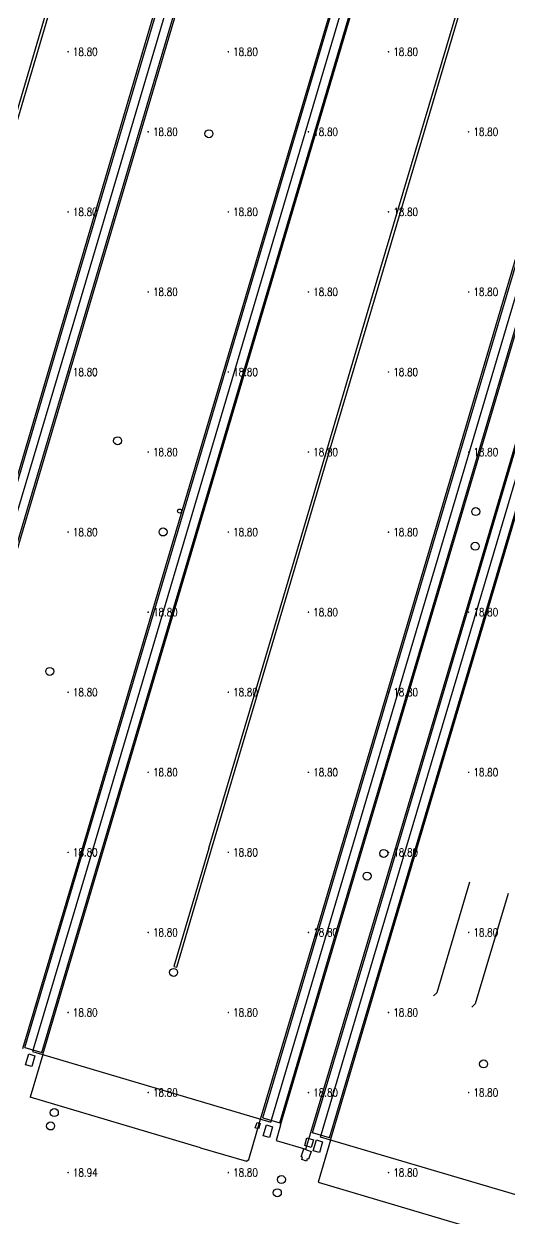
# Model space of a CAD drawing. Extents: x 404846 to 408477, y 3390929 to 3392894.
# Drawn here: x 405675.8 to 405736.4, y 3391838.7 to 3391987.9 of the extents above; entities that cross this region are included whole.
import ezdxf
from ezdxf.enums import TextEntityAlignment as Align

# ---------------------------------------------------------------- set-up
doc = ezdxf.new("R2010")
doc.units = 0
doc.header["$LTSCALE"] = 0.5
doc.layers.get('0').update_dxf_attribs({"linetype": 'CONTINUOUS'})
for name, color, linetype in [('3221', 6, 'CONTINUOUS'), ('FZTZ', 7, 'CONTINUOUS'), ('GCD', 1, 'CONTINUOUS'), ('GXYZ', 2, 'CONTINUOUS'), ('SXSS', 5, 'CONTINUOUS'), ('ZBTZ', 3, 'CONTINUOUS')]:
    doc.layers.add(name, color=color, linetype=linetype)
doc.styles.add('HZ', font='rs.shx', dxfattribs={"width": 0.8, "bigfont": 'hztxt.shx'})
doc.linetypes.add('1161', pattern='A,0,[149,AAA.SHX,S=0.15,R=0,X=0,Y=0],-1.6', length=1.6)

# ---------------------------------------------------------------- blocks, each defined once
blk = doc.blocks.new('GC200')
at = {"linetype": 'Continuous', "const_width": 0.2, "flags": 128}
blk.add_lwpolyline([(-0.1, 0, 1), (0.1, 0, 1)], format="xyb", close=True, dxfattribs=at)
blk = doc.blocks.new('gc170')
at = {"linetype": 'Continuous'}
blk.add_circle((0, 0), 0.5, dxfattribs=at)
blk = doc.blocks.new('gc188')
blk.add_circle((0, 0), 1)

msp = doc.modelspace()

# ---------------------------------------------------------------- linework, layer by layer
at = {"layer": '3221', "color": 6}
for points in [[(405706.649, 3391850.685, 18.768), (405713.45, 3391873.597, 18.754), (405724.524, 3391910.98, 19.064), (405747.301, 3391987.873, 18.801), (405752.403, 3392004.992, 18.933), (405764.451, 3392045.636, 18.664), (405769.767, 3392063.639, 18.898), (405778.372, 3392092.657, 19.108), (405786.346, 3392119.458, 18.959), (405797.526, 3392157.268, 18.912), (405808.752, 3392195.177, 19.006), (405779.027, 3392203.979, 19.006), (405767.798, 3392166.058, 18.912), (405756.626, 3392128.274, 18.959), (405748.655, 3392101.484, 19.108), (405740.042, 3392072.435, 18.898), (405734.729, 3392054.447, 18.664), (405722.687, 3392013.824, 18.933), (405717.577, 3391996.678, 18.801), (405694.8, 3391919.784, 19.064), (405683.732, 3391882.419, 18.754), (405676.931, 3391859.507, 18.768)], [(405712.875, 3391848.797, 18.766), (405719.543, 3391871.325, 18.747), (405733.479, 3391918.245, 19.046), (405738.391, 3391934.842, 18.92), (405753.919, 3391987.3, 18.746), (405770.255, 3392042.313, 18.804), (405776.192, 3392062.446, 18.972), (405783.632, 3392087.482, 19.095), (405790.986, 3392112.279, 19.033), (405800.252, 3392143.612, 19.044), (405809.397, 3392174.399, 19.108), (405817.75, 3392202.612, 18.795), (405847.474, 3392193.811, 18.795), (405839.117, 3392165.585, 19.108), (405829.979, 3392134.822, 19.044), (405820.71, 3392103.476, 19.033), (405813.35, 3392078.66, 19.095), (405805.917, 3392053.646, 18.972), (405799.972, 3392033.489, 18.804), (405783.644, 3391978.501, 18.746), (405768.116, 3391926.044, 18.92), (405763.2, 3391909.433, 19.046), (405749.268, 3391862.527, 18.747), (405742.601, 3391840, 18.766)], [(405656.815, 3391865.421, 18.904), (405663.947, 3391889.484, 18.832), (405673.601, 3391922.051, 19.102), (405682.555, 3391952.282, 19.021), (405698.002, 3392004.483, 18.826), (405714.597, 3392060.396, 18.702), (405728.27, 3392106.602, 18.868), (405737.271, 3392136.92, 18.824), (405748.746, 3392175.566, 18.854), (405719.028, 3392184.39, 18.854), (405707.553, 3392145.743, 18.824), (405698.548, 3392115.412, 18.868), (405684.878, 3392069.216, 18.702), (405668.283, 3392013.303, 18.826), (405668.276, 3392013.279, 18.826), (405652.831, 3391961.082, 19.021), (405643.879, 3391930.858, 19.102), (405634.225, 3391898.293, 18.832), (405627.093, 3391874.231, 18.904)]]:
    msp.add_polyline3d(points, close=True, dxfattribs=at)
at = {"layer": 'FZTZ', "linetype": 'Continuous', "elevation": 19.963, "flags": 128}
for points in [[(405731.472, 3391880.663), (405727.378, 3391866.846), (405726.966, 3391866.444)], [(405736.275, 3391879.259), (405732.181, 3391865.442), (405731.769, 3391865.041)]]:
    msp.add_lwpolyline(points, dxfattribs=at)
at = {"layer": 'FZTZ', "linetype": 'Continuous', "flags": 128}
for points, elevation in [([(405704.728, 3391849.966), (405704.939, 3391850.633), (405705.334, 3391850.508), (405705.124, 3391849.841), (405704.728, 3391849.966)], 19.869), ([(405711.721, 3391847.52), (405710.894, 3391847.757), (405711.166, 3391848.706), (405711.993, 3391848.47), (405711.721, 3391847.52)], 19.599), ([(405710.454, 3391846.343), (405710.775, 3391847.328), (405711.688, 3391847.031), (405711.367, 3391846.046), (405711.211, 3391846.097), (405711.12, 3391845.819), (405710.527, 3391846.012), (405710.618, 3391846.29), (405710.454, 3391846.343)], 20.283)]:
    msp.add_lwpolyline(points, close=True, dxfattribs=dict(at, elevation=elevation))
at = {"layer": 'SXSS', "linetype": 'Continuous', "flags": 128}
for points, elevation in [([(405650.653, 3391894.848), (405658.616, 3391921.741), (405665.516, 3391944.946), (405671.152, 3391964.069), (405680.092, 3391994.292), (405686.08, 3392014.449)], 18.822), ([(405650.994, 3391894.748), (405658.968, 3391921.637), (405665.867, 3391944.842), (405671.503, 3391963.965), (405680.444, 3391994.188), (405686.431, 3392014.345)], 18.822), ([(405698.927, 3391884.898), (405704.027, 3391902.101), (405708.479, 3391917.14), (405713.158, 3391932.914), (405719.375, 3391953.927), (405731.289, 3391994.133)], 18.758), ([(405699.263, 3391884.799), (405704.376, 3391901.998), (405708.828, 3391917.037), (405713.508, 3391932.81), (405719.725, 3391953.824), (405731.639, 3391994.029)], 18.758), ([(405698.927, 3391884.898), (405694.576, 3391870.127), (405694.911, 3391870.029), (405699.263, 3391884.799)], 18.683)]:
    msp.add_lwpolyline(points, dxfattribs=dict(at, elevation=elevation))
at = {"layer": 'ZBTZ', "linetype": '1161', "flags": 128}
for points, elevation in [([(405696.699, 3392004.869), (405681.292, 3391952.656), (405672.338, 3391922.425), (405662.674, 3391889.861)], 18.945), ([(405696.928, 3392004.801), (405681.478, 3391952.601), (405672.524, 3391922.37), (405662.874, 3391889.802)], 18.945), ([(405699.029, 3392004.179), (405683.582, 3391951.978), (405674.628, 3391921.746), (405664.973, 3391889.179)], 18.945), ([(405699.225, 3392004.121), (405683.778, 3391951.92), (405674.824, 3391921.688), (405665.173, 3391889.12)], 18.945), ([(405682.517, 3391882.779), (405693.57, 3391920.149), (405716.347, 3391997.042)], 18.873), ([(405682.703, 3391882.724), (405693.765, 3391920.091), (405716.542, 3391996.984)], 18.873), ([(405684.805, 3391882.1), (405695.875, 3391919.466), (405718.652, 3391996.359)], 18.873), ([(405684.983, 3391882.047), (405696.047, 3391919.415), (405718.824, 3391996.308)], 18.873), ([(405712.193, 3391873.97), (405723.274, 3391911.35), (405746.04, 3391988.249)], 18.878), ([(405712.402, 3391873.908), (405723.475, 3391911.291), (405746.261, 3391988.183)], 18.873), ([(405714.5, 3391873.274), (405725.581, 3391910.666), (405748.358, 3391987.56)], 18.873), ([(405714.659, 3391873.195), (405725.756, 3391910.615), (405748.549, 3391987.501)], 18.873), ([(405718.32, 3391871.688), (405732.256, 3391918.607), (405737.168, 3391935.203), (405752.648, 3391987.677)], 18.866), ([(405718.506, 3391871.633), (405732.443, 3391918.552), (405737.354, 3391935.148), (405752.828, 3391987.624)], 18.866), ([(405720.605, 3391871.01), (405734.542, 3391917.929), (405739.454, 3391934.527), (405754.983, 3391986.985)], 18.866), ([(405720.785, 3391870.957), (405734.72, 3391917.877), (405739.632, 3391934.474), (405755.161, 3391986.932)], 18.866), ([(405675.715, 3391859.868), (405682.517, 3391882.779)], 18.761), ([(405675.962, 3391860.017), (405682.703, 3391882.724)], 18.761), ([(405678.065, 3391859.392), (405684.805, 3391882.1)], 18.761), ([(405678.182, 3391859.135), (405684.983, 3391882.047)], 18.761), ([(405705.392, 3391851.058), (405712.193, 3391873.97)], 18.761), ([(405705.669, 3391851.226), (405712.402, 3391873.908)], 18.761), ([(405707.79, 3391850.598), (405714.5, 3391873.274)], 18.761), ([(405707.889, 3391850.317), (405714.659, 3391873.195)], 18.761), ([(405711.679, 3391849.39), (405718.32, 3391871.688)], 18.752), ([(405711.86, 3391849.336), (405718.506, 3391871.633)], 18.752), ([(405714.003, 3391848.702), (405720.605, 3391871.01)], 18.752), ([(405714.117, 3391848.43), (405720.785, 3391870.957)], 18.753), ([(405675.962, 3391860.017), (405678.065, 3391859.392)], 18.768), ([(405678.182, 3391859.135), (405676.602, 3391853.81)], 18.865), ([(405697.891, 3391847.493), (405676.602, 3391853.81)], 18.838), ([(405705.669, 3391851.226), (405707.79, 3391850.598)], 18.768), ([(405697.891, 3391847.493), (405703.641, 3391845.809), (405703.939, 3391846.006), (405705.392, 3391851.058)], 18.739), ([(405707.889, 3391850.317), (405707.345, 3391848.388), (405711.037, 3391847.297), (405711.679, 3391849.39)], 18.783), ([(405714.003, 3391848.702), (405711.86, 3391849.336)], 18.765), ([(405714.117, 3391848.43), (405712.576, 3391843.17), (405739.763, 3391835.093)], 18.828)]:
    msp.add_lwpolyline(points, dxfattribs=dict(at, elevation=elevation))
for points, elevation in [([(405676.041, 3391857.845), (405676.441, 3391859.205), (405677.211, 3391858.978), (405676.81, 3391857.618), (405676.041, 3391857.845)], 18.858), ([(405705.718, 3391848.979), (405706.118, 3391850.339), (405706.888, 3391850.112), (405706.487, 3391848.752), (405705.718, 3391848.979)], 18.819), ([(405711.964, 3391847.106), (405712.364, 3391848.466), (405713.134, 3391848.239), (405712.733, 3391846.879), (405711.964, 3391847.106)], 18.819)]:
    msp.add_lwpolyline(points, close=True, dxfattribs=dict(at, elevation=elevation))

# ---------------------------------------------------------------- block references
at = {"layer": 'GCD', "linetype": 'Continuous'}
ref = msp.add_blockref('GC200', (405681.358, 3391984.379, 18.8), dxfattribs=dict(at, xscale=0.5, yscale=0.5, zscale=0.5))
ref.add_attrib('height', '18.80', dxfattribs={"linetype": 'Continuous', "height": 1, "style": 'HZ', "width": 0.8}).set_placement((405681.958, 3391984.379, 18.8), align=Align.MIDDLE_LEFT)
ref = msp.add_blockref('GC200', (405701.358, 3391984.379, 18.8), dxfattribs=dict(at, xscale=0.5, yscale=0.5, zscale=0.5))
ref.add_attrib('height', '18.80', dxfattribs={"linetype": 'Continuous', "height": 1, "style": 'HZ', "width": 0.8}).set_placement((405701.958, 3391984.379, 18.8), align=Align.MIDDLE_LEFT)
ref = msp.add_blockref('GC200', (405721.358, 3391984.379, 18.8), dxfattribs=dict(at, xscale=0.5, yscale=0.5, zscale=0.5))
ref.add_attrib('height', '18.80', dxfattribs={"linetype": 'Continuous', "height": 1, "style": 'HZ', "width": 0.8}).set_placement((405721.958, 3391984.379, 18.8), align=Align.MIDDLE_LEFT)
ref = msp.add_blockref('GC200', (405691.358, 3391974.379, 18.8), dxfattribs=dict(at, xscale=0.5, yscale=0.5, zscale=0.5))
ref.add_attrib('height', '18.80', dxfattribs={"linetype": 'Continuous', "height": 1, "style": 'HZ', "width": 0.8}).set_placement((405691.958, 3391974.379, 18.8), align=Align.MIDDLE_LEFT)
ref = msp.add_blockref('GC200', (405711.358, 3391974.379, 18.8), dxfattribs=dict(at, xscale=0.5, yscale=0.5, zscale=0.5))
ref.add_attrib('height', '18.80', dxfattribs={"linetype": 'Continuous', "height": 1, "style": 'HZ', "width": 0.8}).set_placement((405711.958, 3391974.379, 18.8), align=Align.MIDDLE_LEFT)
ref = msp.add_blockref('GC200', (405731.358, 3391974.379, 18.8), dxfattribs=dict(at, xscale=0.5, yscale=0.5, zscale=0.5))
ref.add_attrib('height', '18.80', dxfattribs={"linetype": 'Continuous', "height": 1, "style": 'HZ', "width": 0.8}).set_placement((405731.958, 3391974.379, 18.8), align=Align.MIDDLE_LEFT)
ref = msp.add_blockref('GC200', (405681.358, 3391964.379, 18.8), dxfattribs=dict(at, xscale=0.5, yscale=0.5, zscale=0.5))
ref.add_attrib('height', '18.80', dxfattribs={"linetype": 'Continuous', "height": 1, "style": 'HZ', "width": 0.8}).set_placement((405681.958, 3391964.379, 18.8), align=Align.MIDDLE_LEFT)
ref = msp.add_blockref('GC200', (405701.358, 3391964.379, 18.8), dxfattribs=dict(at, xscale=0.5, yscale=0.5, zscale=0.5))
ref.add_attrib('height', '18.80', dxfattribs={"linetype": 'Continuous', "height": 1, "style": 'HZ', "width": 0.8}).set_placement((405701.958, 3391964.379, 18.8), align=Align.MIDDLE_LEFT)
ref = msp.add_blockref('GC200', (405721.358, 3391964.379, 18.8), dxfattribs=dict(at, xscale=0.5, yscale=0.5, zscale=0.5))
ref.add_attrib('height', '18.80', dxfattribs={"linetype": 'Continuous', "height": 1, "style": 'HZ', "width": 0.8}).set_placement((405721.958, 3391964.379, 18.8), align=Align.MIDDLE_LEFT)
ref = msp.add_blockref('GC200', (405691.358, 3391954.379, 18.8), dxfattribs=dict(at, xscale=0.5, yscale=0.5, zscale=0.5))
ref.add_attrib('height', '18.80', dxfattribs={"linetype": 'Continuous', "height": 1, "style": 'HZ', "width": 0.8}).set_placement((405691.958, 3391954.379, 18.8), align=Align.MIDDLE_LEFT)
ref = msp.add_blockref('GC200', (405711.358, 3391954.379, 18.8), dxfattribs=dict(at, xscale=0.5, yscale=0.5, zscale=0.5))
ref.add_attrib('height', '18.80', dxfattribs={"linetype": 'Continuous', "height": 1, "style": 'HZ', "width": 0.8}).set_placement((405711.958, 3391954.379, 18.8), align=Align.MIDDLE_LEFT)
ref = msp.add_blockref('GC200', (405731.358, 3391954.379, 18.8), dxfattribs=dict(at, xscale=0.5, yscale=0.5, zscale=0.5))
ref.add_attrib('height', '18.80', dxfattribs={"linetype": 'Continuous', "height": 1, "style": 'HZ', "width": 0.8}).set_placement((405731.958, 3391954.379, 18.8), align=Align.MIDDLE_LEFT)
ref = msp.add_blockref('GC200', (405681.358, 3391944.379, 18.8), dxfattribs=dict(at, xscale=0.5, yscale=0.5, zscale=0.5))
ref.add_attrib('height', '18.80', dxfattribs={"linetype": 'Continuous', "height": 1, "style": 'HZ', "width": 0.8}).set_placement((405681.958, 3391944.379, 18.8), align=Align.MIDDLE_LEFT)
ref = msp.add_blockref('GC200', (405701.358, 3391944.379, 18.8), dxfattribs=dict(at, xscale=0.5, yscale=0.5, zscale=0.5))
ref.add_attrib('height', '18.80', dxfattribs={"linetype": 'Continuous', "height": 1, "style": 'HZ', "width": 0.8}).set_placement((405701.958, 3391944.379, 18.8), align=Align.MIDDLE_LEFT)
ref = msp.add_blockref('GC200', (405721.358, 3391944.379, 18.8), dxfattribs=dict(at, xscale=0.5, yscale=0.5, zscale=0.5))
ref.add_attrib('height', '18.80', dxfattribs={"linetype": 'Continuous', "height": 1, "style": 'HZ', "width": 0.8}).set_placement((405721.958, 3391944.379, 18.8), align=Align.MIDDLE_LEFT)
ref = msp.add_blockref('GC200', (405691.358, 3391934.379, 18.8), dxfattribs=dict(at, xscale=0.5, yscale=0.5, zscale=0.5))
ref.add_attrib('height', '18.80', dxfattribs={"linetype": 'Continuous', "height": 1, "style": 'HZ', "width": 0.8}).set_placement((405691.958, 3391934.379, 18.8), align=Align.MIDDLE_LEFT)
ref = msp.add_blockref('GC200', (405711.358, 3391934.379, 18.8), dxfattribs=dict(at, xscale=0.5, yscale=0.5, zscale=0.5))
ref.add_attrib('height', '18.80', dxfattribs={"linetype": 'Continuous', "height": 1, "style": 'HZ', "width": 0.8}).set_placement((405711.958, 3391934.379, 18.8), align=Align.MIDDLE_LEFT)
ref = msp.add_blockref('GC200', (405731.358, 3391934.379, 18.8), dxfattribs=dict(at, xscale=0.5, yscale=0.5, zscale=0.5))
ref.add_attrib('height', '18.80', dxfattribs={"linetype": 'Continuous', "height": 1, "style": 'HZ', "width": 0.8}).set_placement((405731.958, 3391934.379, 18.8), align=Align.MIDDLE_LEFT)
ref = msp.add_blockref('GC200', (405681.358, 3391924.379, 18.8), dxfattribs=dict(at, xscale=0.5, yscale=0.5, zscale=0.5))
ref.add_attrib('height', '18.80', dxfattribs={"linetype": 'Continuous', "height": 1, "style": 'HZ', "width": 0.8}).set_placement((405681.958, 3391924.379, 18.8), align=Align.MIDDLE_LEFT)
ref = msp.add_blockref('GC200', (405701.358, 3391924.379, 18.8), dxfattribs=dict(at, xscale=0.5, yscale=0.5, zscale=0.5))
ref.add_attrib('height', '18.80', dxfattribs={"linetype": 'Continuous', "height": 1, "style": 'HZ', "width": 0.8}).set_placement((405701.958, 3391924.379, 18.8), align=Align.MIDDLE_LEFT)
ref = msp.add_blockref('GC200', (405721.358, 3391924.379, 18.8), dxfattribs=dict(at, xscale=0.5, yscale=0.5, zscale=0.5))
ref.add_attrib('height', '18.80', dxfattribs={"linetype": 'Continuous', "height": 1, "style": 'HZ', "width": 0.8}).set_placement((405721.958, 3391924.379, 18.8), align=Align.MIDDLE_LEFT)
ref = msp.add_blockref('GC200', (405691.358, 3391914.379, 18.8), dxfattribs=dict(at, xscale=0.5, yscale=0.5, zscale=0.5))
ref.add_attrib('height', '18.80', dxfattribs={"linetype": 'Continuous', "height": 1, "style": 'HZ', "width": 0.8}).set_placement((405691.958, 3391914.379, 18.8), align=Align.MIDDLE_LEFT)
ref = msp.add_blockref('GC200', (405711.358, 3391914.379, 18.8), dxfattribs=dict(at, xscale=0.5, yscale=0.5, zscale=0.5))
ref.add_attrib('height', '18.80', dxfattribs={"linetype": 'Continuous', "height": 1, "style": 'HZ', "width": 0.8}).set_placement((405711.958, 3391914.379, 18.8), align=Align.MIDDLE_LEFT)
ref = msp.add_blockref('GC200', (405731.358, 3391914.379, 18.8), dxfattribs=dict(at, xscale=0.5, yscale=0.5, zscale=0.5))
ref.add_attrib('height', '18.80', dxfattribs={"linetype": 'Continuous', "height": 1, "style": 'HZ', "width": 0.8}).set_placement((405731.958, 3391914.379, 18.8), align=Align.MIDDLE_LEFT)
ref = msp.add_blockref('GC200', (405681.358, 3391904.379, 18.8), dxfattribs=dict(at, xscale=0.5, yscale=0.5, zscale=0.5))
ref.add_attrib('height', '18.80', dxfattribs={"linetype": 'Continuous', "height": 1, "style": 'HZ', "width": 0.8}).set_placement((405681.958, 3391904.379, 18.8), align=Align.MIDDLE_LEFT)
ref = msp.add_blockref('GC200', (405701.358, 3391904.379, 18.8), dxfattribs=dict(at, xscale=0.5, yscale=0.5, zscale=0.5))
ref.add_attrib('height', '18.80', dxfattribs={"linetype": 'Continuous', "height": 1, "style": 'HZ', "width": 0.8}).set_placement((405701.958, 3391904.379, 18.8), align=Align.MIDDLE_LEFT)
ref = msp.add_blockref('GC200', (405721.358, 3391904.379, 18.8), dxfattribs=dict(at, xscale=0.5, yscale=0.5, zscale=0.5))
ref.add_attrib('height', '18.80', dxfattribs={"linetype": 'Continuous', "height": 1, "style": 'HZ', "width": 0.8}).set_placement((405721.958, 3391904.379, 18.8), align=Align.MIDDLE_LEFT)
ref = msp.add_blockref('GC200', (405691.358, 3391894.379, 18.8), dxfattribs=dict(at, xscale=0.5, yscale=0.5, zscale=0.5))
ref.add_attrib('height', '18.80', dxfattribs={"linetype": 'Continuous', "height": 1, "style": 'HZ', "width": 0.8}).set_placement((405691.958, 3391894.379, 18.8), align=Align.MIDDLE_LEFT)
ref = msp.add_blockref('GC200', (405711.358, 3391894.379, 18.8), dxfattribs=dict(at, xscale=0.5, yscale=0.5, zscale=0.5))
ref.add_attrib('height', '18.80', dxfattribs={"linetype": 'Continuous', "height": 1, "style": 'HZ', "width": 0.8}).set_placement((405711.958, 3391894.379, 18.8), align=Align.MIDDLE_LEFT)
ref = msp.add_blockref('GC200', (405731.358, 3391894.379, 18.8), dxfattribs=dict(at, xscale=0.5, yscale=0.5, zscale=0.5))
ref.add_attrib('height', '18.80', dxfattribs={"linetype": 'Continuous', "height": 1, "style": 'HZ', "width": 0.8}).set_placement((405731.958, 3391894.379, 18.8), align=Align.MIDDLE_LEFT)
ref = msp.add_blockref('GC200', (405681.358, 3391884.379, 18.8), dxfattribs=dict(at, xscale=0.5, yscale=0.5, zscale=0.5))
ref.add_attrib('height', '18.80', dxfattribs={"linetype": 'Continuous', "height": 1, "style": 'HZ', "width": 0.8}).set_placement((405681.958, 3391884.379, 18.8), align=Align.MIDDLE_LEFT)
ref = msp.add_blockref('GC200', (405701.358, 3391884.379, 18.8), dxfattribs=dict(at, xscale=0.5, yscale=0.5, zscale=0.5))
ref.add_attrib('height', '18.80', dxfattribs={"linetype": 'Continuous', "height": 1, "style": 'HZ', "width": 0.8}).set_placement((405701.958, 3391884.379, 18.8), align=Align.MIDDLE_LEFT)
ref = msp.add_blockref('GC200', (405721.358, 3391884.379, 18.8), dxfattribs=dict(at, xscale=0.5, yscale=0.5, zscale=0.5))
ref.add_attrib('height', '18.80', dxfattribs={"linetype": 'Continuous', "height": 1, "style": 'HZ', "width": 0.8}).set_placement((405721.958, 3391884.379, 18.8), align=Align.MIDDLE_LEFT)
ref = msp.add_blockref('GC200', (405691.358, 3391874.379, 18.8), dxfattribs=dict(at, xscale=0.5, yscale=0.5, zscale=0.5))
ref.add_attrib('height', '18.80', dxfattribs={"linetype": 'Continuous', "height": 1, "style": 'HZ', "width": 0.8}).set_placement((405691.958, 3391874.379, 18.8), align=Align.MIDDLE_LEFT)
ref = msp.add_blockref('GC200', (405711.358, 3391874.379, 18.8), dxfattribs=dict(at, xscale=0.5, yscale=0.5, zscale=0.5))
ref.add_attrib('height', '18.80', dxfattribs={"linetype": 'Continuous', "height": 1, "style": 'HZ', "width": 0.8}).set_placement((405711.958, 3391874.379, 18.8), align=Align.MIDDLE_LEFT)
ref = msp.add_blockref('GC200', (405731.358, 3391874.379, 18.8), dxfattribs=dict(at, xscale=0.5, yscale=0.5, zscale=0.5))
ref.add_attrib('height', '18.80', dxfattribs={"linetype": 'Continuous', "height": 1, "style": 'HZ', "width": 0.8}).set_placement((405731.958, 3391874.379, 18.8), align=Align.MIDDLE_LEFT)
ref = msp.add_blockref('GC200', (405681.358, 3391864.379, 18.8), dxfattribs=dict(at, xscale=0.5, yscale=0.5, zscale=0.5))
ref.add_attrib('height', '18.80', dxfattribs={"linetype": 'Continuous', "height": 1, "style": 'HZ', "width": 0.8}).set_placement((405681.958, 3391864.379, 18.8), align=Align.MIDDLE_LEFT)
ref = msp.add_blockref('GC200', (405701.358, 3391864.379, 18.8), dxfattribs=dict(at, xscale=0.5, yscale=0.5, zscale=0.5))
ref.add_attrib('height', '18.80', dxfattribs={"linetype": 'Continuous', "height": 1, "style": 'HZ', "width": 0.8}).set_placement((405701.958, 3391864.379, 18.8), align=Align.MIDDLE_LEFT)
ref = msp.add_blockref('GC200', (405721.358, 3391864.379, 18.8), dxfattribs=dict(at, xscale=0.5, yscale=0.5, zscale=0.5))
ref.add_attrib('height', '18.80', dxfattribs={"linetype": 'Continuous', "height": 1, "style": 'HZ', "width": 0.8}).set_placement((405721.958, 3391864.379, 18.8), align=Align.MIDDLE_LEFT)
ref = msp.add_blockref('GC200', (405691.358, 3391854.379, 18.8), dxfattribs=dict(at, xscale=0.5, yscale=0.5, zscale=0.5))
ref.add_attrib('height', '18.80', dxfattribs={"linetype": 'Continuous', "height": 1, "style": 'HZ', "width": 0.8}).set_placement((405691.958, 3391854.379, 18.8), align=Align.MIDDLE_LEFT)
ref = msp.add_blockref('GC200', (405711.358, 3391854.379, 18.8), dxfattribs=dict(at, xscale=0.5, yscale=0.5, zscale=0.5))
ref.add_attrib('height', '18.80', dxfattribs={"linetype": 'Continuous', "height": 1, "style": 'HZ', "width": 0.8}).set_placement((405711.958, 3391854.379, 18.8), align=Align.MIDDLE_LEFT)
ref = msp.add_blockref('GC200', (405731.358, 3391854.379, 18.8), dxfattribs=dict(at, xscale=0.5, yscale=0.5, zscale=0.5))
ref.add_attrib('height', '18.80', dxfattribs={"linetype": 'Continuous', "height": 1, "style": 'HZ', "width": 0.8}).set_placement((405731.958, 3391854.379, 18.8), align=Align.MIDDLE_LEFT)
ref = msp.add_blockref('GC200', (405681.358, 3391844.379, 18.944), dxfattribs=dict(at, xscale=0.5, yscale=0.5, zscale=0.5))
ref.add_attrib('height', '18.94', dxfattribs={"linetype": 'Continuous', "height": 1, "style": 'HZ', "width": 0.8}).set_placement((405681.958, 3391844.379, 18.944), align=Align.MIDDLE_LEFT)
ref = msp.add_blockref('GC200', (405701.358, 3391844.379, 18.8), dxfattribs=dict(at, xscale=0.5, yscale=0.5, zscale=0.5))
ref.add_attrib('height', '18.80', dxfattribs={"linetype": 'Continuous', "height": 1, "style": 'HZ', "width": 0.8}).set_placement((405701.958, 3391844.379, 18.8), align=Align.MIDDLE_LEFT)
ref = msp.add_blockref('GC200', (405721.358, 3391844.379, 18.8), dxfattribs=dict(at, xscale=0.5, yscale=0.5, zscale=0.5))
ref.add_attrib('height', '18.80', dxfattribs={"linetype": 'Continuous', "height": 1, "style": 'HZ', "width": 0.8}).set_placement((405721.958, 3391844.379, 18.8), align=Align.MIDDLE_LEFT)
at = {"layer": 'GXYZ', "linetype": 'Continuous', "xscale": 0.5, "yscale": 0.5}
for name, p in [('gc188', (405698.935, 3391974.142, 18.725)), ('gc188', (405687.535, 3391935.787, 18.83)), ('gc170', (405695.273, 3391927.017, 18.971)), ('gc188', (405732.242, 3391926.947, 18.947)), ('gc188', (405693.21, 3391924.396, 18.989)), ('gc188', (405732.176, 3391922.615, 18.947)), ('gc188', (405679.067, 3391906.98, 18.872)), ('gc188', (405720.754, 3391884.242, 18.837)), ('gc188', (405718.689, 3391881.414, 18.837)), ('gc188', (405694.529, 3391869.384, 18.659)), ('gc188', (405733.224, 3391857.947, 18.757)), ('gc188', (405679.637, 3391851.876, 18.983)), ('gc188', (405679.174, 3391850.201, 18.959)), ('gc188', (405707.996, 3391843.515, 18.879)), ('gc188', (405707.476, 3391841.862, 18.983))]:
    msp.add_blockref(name, p, dxfattribs=at)

doc.saveas('drawing.dxf')
